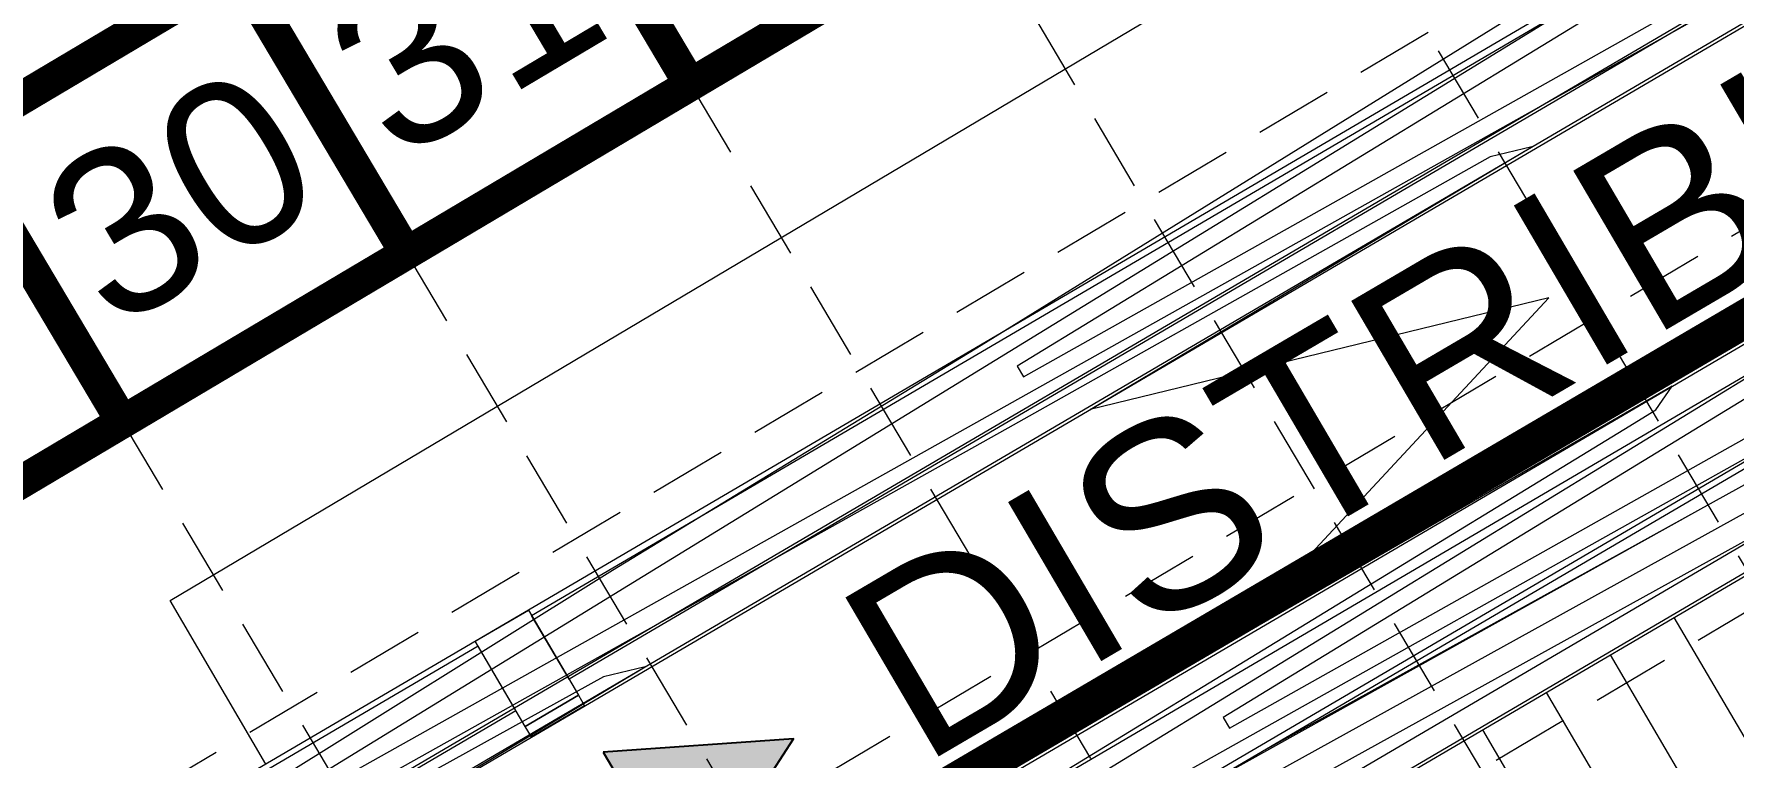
# Model space of a CAD drawing. Header units: inches. Extents: x 2527773 to 2531821, y 6906669 to 6910268.
# Drawn here: x 2529171 to 2529446.7, y 6909234.3 to 6909351.6 of the extents above; entities that cross this region are included whole.
import ezdxf
from ezdxf.enums import TextEntityAlignment as Align

# ---------------------------------------------------------------- set-up
doc = ezdxf.new("R2010")
doc.units = ezdxf.units.IN
doc.header["$MEASUREMENT"] = 0
doc.linetypes.add('DASHED', pattern=[0.2286, 0.1524, -0.0762])
doc.linetypes.add('HIDDEN', pattern=[0.009525, 0.00635, -0.003175])
for name, color, linetype, lineweight in [('50-Stm Txt', 253, 'Continuous', 13), ('CE-GRADE-25128 - CE-GRAD-CONT-MINR-LINE', 40, 'Continuous', 53), ('CE-SITE-25128 - a-paving', 251, 'Continuous', 0), ('CE-SITE-25128 - a-stripes', 251, 'Continuous', 0), ('CE-xutil-25128 - 34-St_ Structs', 253, 'Continuous', 13), ('CE-xutil-25128 - 57-Hatch2', 253, 'Continuous', 13), ('Level 13', 7, 'Continuous', 0), ('ROAD-NAME', 7, 'Continuous', 30)]:
    doc.layers.add(name, color=color, linetype=linetype, lineweight=lineweight)
for name, color, linetype in [('ARROWS', 252, 'Continuous'), ('BASE', 7, 'Continuous'), ('GRID', 254, 'HIDDEN'), ('LIMITS OF DISTURBANCE', 1, 'HIDDEN')]:
    doc.layers.add(name, color=color, linetype=linetype)
doc.styles.get("Standard").update_dxf_attribs({"font": 'ARIAL.TTF'})

# ---------------------------------------------------------------- blocks, each defined once
blk = doc.blocks.new('arrow')
blk.add_lwpolyline([(-67.01, -25.36), (-59.33, -25.42), (-59.57, -56.14), (-51.89, -56.2), (-51.65, -25.48), (-43.97, -25.54), (-55.3, -2.41), (-67.01, -25.36)], close=True)
at = {"color": 254}
for points in [[(-43.97, -25.54), (-67.01, -25.36), (-55.3, -2.41), (-67.01, -25.36)], [(-59.57, -56.14), (-51.89, -56.2), (-59.33, -25.42), (-51.65, -25.48)]]:
    blk.add_solid(points, dxfattribs=at)

msp = doc.modelspace()

# ---------------------------------------------------------------- hatches: boundary and pattern name
at = {"layer": 'CE-xutil-25128 - 34-St_ Structs', "linetype": 'Continuous'}
h = msp.add_hatch(dxfattribs=at)
h.set_pattern_fill('GRAVEL', color=256, style=0)
h.set_pattern_definition([(129.96, (2526820.6, 6909895.4), (150361.5, -182959.5), [1683.7, -334309.2]), (80.494, (2525739.1, 6911186), (-7020.9, -26916.6), [1541.3, -305670.6]), (28.105, (2525993.7, 6912706), (-328138.95, -173140.3), [1582, -408417.7]), (-20.42, (2527389, 6913451.3), (231435.2, -89115), [1564.3, -273661]), (-64.46, (2528855, 6912905.5), (19474.3, -33827.5), [1237, -253531.7]), (250.27, (2529388.3, 6911789.3), (-7020.9, -26916.6), [1533, -305679]), (213.56, (2528870.8, 6910346.3), (-308664.7, -206967.8), [985.1, -409629.8]), (175.85, (2528049.8, 6909801.8), (-139496.4, 7638), [1232.5, -305060]), (96.87, (2526175, 6915833.5), (5432.5, -87660.8), [1948.6, -147530.3]), (70.267, (2525942, 6917768), (-7020.87, -26916.6), [1667.5, -305544.4]), (30.83, (2526505, 6919338), (-7020, -26917), [1086, -37947]), (-14.62, (2527437, 6919894), (19474, -33828), [1332, -26050]), (-52.933, (2528725.6, 6919558), (84917.87, -108393.53), [1952, -312127.5]), (-78.41, (2529902, 6918000), (19474, -33828), [2072, -59936]), (-99.506, (2530318.2, 6915970.8), (-7020.9, -26916.6), [1741.5, -305470.3]), (216.02, (2530030.6, 6914253.2), (-141084.8, -106939.4), [1278.3, -214593]), (170.66, (2528996.7, 6913501.5), (-271972, 42192.6), [1394, -301085.5]), (131.27, (2527621, 6913728), (45969, -40738.5), [1499, -97712.4]), (114.228, (2526632.3, 6914854.6), (90350.4, -196054.3), [1166.4, -391719.5]), (129.963, (2518251.7, 6916094.4), (150361.5, -182959.53), [1683.1, -334309.8]), (80.494, (2517170.6, 6917384.4), (-7020.87, -26916.6), [1541, -305671]), (28.105, (2517425, 6918904.2), (-328138.95, -173140.29), [1582, -408417.6]), (-19.896, (2518820.5, 6919649.5), (257930.3, -96025.84), [1564.4, -300915]), (-65.258, (2520291.6, 6919117), (70876.1, -162226.8), [1246.6, -214624.8]), (250.267, (2520813.3, 6917985), (-7020.87, -26916.6), [1527.8, -305684]), (213.557, (2520297.5, 6916546.8), (-308664.7, -206967.82), [982.3, -409632.6]), (175.846, (2519479, 6916003.8), (-139496.44, 7638), [1229.8, -305062.9]), (129.963, (2515108.7, 6937686.8), (150361.48, -182959.53), [1682.7, -334310.2]), (80.494, (2514028, 6938976.6), (-7020.87, -26916.61), [1541.2, -305670.7]), (28.105, (2514282.5, 6940496.6), (-328138.95, -173140.29), [1581.3, -408418.3]), (-19.896, (2515677.3, 6941241.5), (257930.3, -96025.84), [1564, -300915.5]), (-65.258, (2517148, 6940709.3), (70876.14, -162226.76), [1247.3, -214624]), (250.267, (2517670, 6939576.5), (-7020.87, -26916.61), [1526.9, -305685]), (213.557, (2517154.4, 6938139.3), (-308664.7, -206967.82), [982.1, -409632.8]), (175.846, (2516336, 6937596.4), (-139496.44, 7638), [1229.7, -305063]), (129.963, (2528352.7, 6935989.1), (150361.48, -182959.53), [1009.8, -334983.1]), (80.494, (2527704.1, 6936763), (-7020.87, -26916.61), [925, -306287]), (28.105, (2527856.9, 6937675.3), (-328138.95, -173140.29), [949.7, -409049.9]), (-20.42, (2528694.6, 6938122.7), (231435.18, -89114.92), [937.8, -274287.5]), (-64.464, (2529573.5, 6937795.4), (19474.25, -33827.54), [742, -254026.6]), (250.267, (2529893.4, 6937125.8), (-7020.87, -26916.61), [919.6, -306292.3]), (213.557, (2529582.9, 6936260.2), (-308664.7, -206967.82), [591.4, -410023.5]), (175.846, (2529090, 6935933.4), (-139496.44, 7638), [738.7, -305554]), (129.963, (2529907.4, 6919707), (150361.5, -182959.53), [1683.1, -334309.8]), (80.494, (2528826.3, 6920997), (-7020.87, -26916.6), [1541.6, -305670.2]), (28.105, (2529080.9, 6922517.5), (-328138.95, -173140.29), [1581.6, -408418]), (-19.896, (2530476, 6923262.5), (257930.3, -96025.84), [1564.8, -300914.6]), (-65.258, (2531947.4, 6922730), (70876.1, -162226.8), [1247, -214624.5]), (250.267, (2532469.3, 6921597.6), (-7020.87, -26916.6), [1528, -305683.9]), (213.557, (2531953.4, 6920159.3), (-308664.7, -206967.82), [982.4, -409632.5]), (175.846, (2531134.7, 6919616.3), (-139496.44, 7638), [1229.7, -305063]), (129.963, (2522286.8, 6916148.2), (150361.5, -182959.53), [1683.7, -334309.2]), (80.494, (2521205.4, 6917438.7), (-7020.87, -26916.6), [1541.3, -305670.6]), (28.105, (2521460, 6918958.8), (-328138.95, -173140.3), [1582, -408417.7]), (-20.42, (2522855.3, 6919704), (231435.2, -89114.9), [1564.3, -273661]), (-64.464, (2524321.4, 6919158.3), (19474.25, -33827.5), [1237, -253531.7]), (250.267, (2524854.6, 6918042), (-7020.87, -26916.6), [1533, -305679]), (213.557, (2524337, 6916599.1), (-308664.7, -206967.82), [985.1, -409629.8]), (175.846, (2523516, 6916054.6), (-139496.44, 7638), [1232.6, -305060]), (129.963, (2517935, 6919968), (150361.48, -182959.53), [1683.7, -334309.2]), (80.494, (2516853.6, 6921258.5), (-7020.87, -26916.6), [1540.6, -305671.3]), (28.105, (2517108, 6922777.9), (-328138.95, -173140.29), [1582.3, -408417.2]), (-19.896, (2518503.7, 6923523.3), (257930.3, -96025.84), [1564, -300915.5]), (-65.258, (2519974.3, 6922991), (70876.1, -162226.76), [1246.8, -214624.6]), (250.267, (2520496.1, 6921858.7), (-7020.87, -26916.6), [1528, -305684]), (213.557, (2519980.3, 6920420.5), (-308664.7, -206967.82), [982.3, -409632.5]), (175.846, (2519161.6, 6919877.5), (-139496.44, 7638), [1229.8, -305062.8]), (129.963, (2531113, 6924554.2), (150361.48, -182959.53), [1683.1, -334309.8]), (80.494, (2530032, 6925844.3), (-7020.87, -26916.6), [1541.6, -305670.2]), (28.105, (2530286.5, 6927364.8), (-328138.95, -173140.29), [1581.6, -408418]), (-19.896, (2531681.6, 6928109.8), (257930.3, -96025.84), [1564.8, -300914.6]), (-65.258, (2533153, 6927577.3), (70876.14, -162226.76), [1247, -214624.5]), (250.267, (2533674.9, 6926444.9), (-7020.87, -26916.6), [1528, -305683.9]), (213.557, (2533159, 6925006.6), (-308664.7, -206967.82), [982.4, -409632.5]), (175.846, (2532340.3, 6924463.6), (-139496.44, 7638), [1229.7, -305063]), (40.813, (2524984, 6929287.7), (-74052.83, -66928), [1948.5, -335864.3]), (14.373, (2526458.7, 6930561.3), (-60011.1, -13094.77), [1671.3, -342678.3]), (-25.084, (2528077.7, 6930976.2), (125454.7, -61471.23), [1098.4, -305194.3]), (-71.345, (2529072.4, 6930510.5), (19474.3, -33827.5), [1348, -98468]), (250.267, (2529503.6, 6929233.5), (-7020.87, -26916.6), [1956, -305256]), (226.024, (2528843, 6927392.4), (-40536.85, -46922.3), [2066.7, -221343.4]), (199.49, (2527408, 6925905), (-60011, -13094.8), [1748, -97464]), (165.38, (2525760, 6925322), (19474, -33828), [1197, -26185]), (112.818, (2524602.4, 6925624), (70876.14, -162226.76), [1412.1, -313890]), (75.38, (2524055, 6926926), (19474, -33828), [1485, -26332]), (58.929, (2524429.6, 6928362.8), (-47557.7, -73838.9), [1164.2, -288883]), (96.872, (2520850.3, 6922853.6), (5432.5, -87660.8), [1948, -147531]), (70.267, (2520617.3, 6924787.5), (-7020.87, -26916.6), [1668.1, -305543.8]), (30.83, (2521180, 6926358), (-7020, -26917), [1085, -37947]), (-14.62, (2522112, 6926914), (19474, -33828), [1331, -26050]), (-52.933, (2523400.8, 6926578), (84917.87, -108393.53), [1952, -312127.6]), (-78.41, (2524577, 6925020), (19474, -33827.5), [2072, -59935]), (-99.506, (2524993.5, 6922990.4), (-7020.87, -26916.6), [1741, -305471]), (216.02, (2524706, 6921273.4), (-141084.8, -106939.4), [1279, -214592.5]), (170.657, (2523671.5, 6920521.3), (-271972, 42192.6), [1393.6, -301085.8]), (131.27, (2522296.4, 6920747.5), (45969.4, -40738.5), [1499.6, -97712]), (114.228, (2521307.3, 6921874.5), (90350.39, -196054.3), [1166, -391720]), (7.496, (2531694.7, 6936629.4), (-86506.2, -6183.8), [1948, -145832]), (-19.896, (2533626.2, 6936883.5), (257930.3, -96025.84), [1677.4, -300802]), (-57.343, (2535203.5, 6936312.7), (19474.25, -33827.54), [1093.7, -408905.8]), (255.38, (2535794, 6935392), (-33516, -20006), [1365, -26452]), (216.534, (2535449.3, 6934071.3), (-174600.77, -126945.06), [1971.6, -390914.3]), (192.31, (2533865, 6932898), (-33516, -20006), [2074.5, -59349]), (165.38, (2531838, 6932455), (19474, -33828), [1755, -25627]), (131.272, (2530140, 6932898), (45969.4, -40738.5), [1198, -98014]), (80.494, (2529350.2, 6933798.5), (-7020.87, -26916.61), [1406.1, -305805.8]), (42.107, (2529582.4, 6935185), (-33516, -20005.7), [1503, -98312.7]), (23.695, (2530697.5, 6936193.1), (-160559.04, -73111.84), [1174.6, -312905]), (129.963, (2531083.9, 6928442.3), (150361.48, -182959.53), [1683.3, -334309.6]), (80.494, (2530002.7, 6929732.4), (-7020.87, -26916.6), [1540.9, -305671]), (28.105, (2530257.2, 6931252.1), (-328138.95, -173140.29), [1582.1, -408417.5]), (-19.896, (2531652.7, 6931997.5), (257930.3, -96025.84), [1563.8, -300915.6]), (-65.258, (2533123, 6931465.3), (70876.14, -162226.76), [1247.3, -214624]), (250.267, (2533645.2, 6930332.5), (-7020.87, -26916.6), [1527.5, -305684.4]), (213.557, (2533129.4, 6928894.7), (-308664.7, -206967.82), [982.6, -409632.3]), (175.846, (2532310.6, 6928351.6), (-139496.44, 7638), [1230, -305062.6]), (7.496, (2521465.3, 6915512), (-86506.2, -6183.8), [1948, -145832]), (-19.896, (2523396.8, 6915766.2), (257930.3, -96025.84), [1677.4, -300802]), (-57.343, (2524974.1, 6915195.3), (19474.25, -33827.54), [1093.7, -408905.8]), (255.38, (2525564, 6914274), (-33516, -20006), [1365, -26452]), (216.534, (2525219.8, 6912954), (-174600.8, -126945.06), [1971.6, -390914.3]), (192.31, (2523636, 6911780), (-33516, -20006), [2074, -59349]), (165.38, (2521610, 6911338), (19474, -33828), [1755, -25626]), (131.27, (2519911, 6911781), (45969.4, -40738.5), [1197, -98014.6]), (80.494, (2519121.3, 6912680.9), (-7020.87, -26916.6), [1406.3, -305805.6]), (42.11, (2519353.6, 6914068), (-33516, -20005.7), [1503, -98313]), (23.695, (2520468.7, 6915075.7), (-160559.04, -73111.84), [1174.6, -312905]), (129.963, (2522252.9, 6928730), (150361.48, -182959.53), [1683.3, -334309.6]), (80.494, (2521171.7, 6930020), (-7020.87, -26916.6), [1540.8, -305671]), (28.105, (2521426.2, 6931539.7), (-328138.95, -173140.29), [1581.6, -408418]), (-20.42, (2522821.3, 6932284.8), (231435.18, -89114.92), [1564.1, -273661.2]), (-64.464, (2524287, 6931739), (19474.25, -33827.54), [1237, -253531.8]), (250.267, (2524820.3, 6930623), (-7020.87, -26916.6), [1532.2, -305679.7]), (213.557, (2524303, 6929180.8), (-308664.7, -206967.82), [985.1, -409629.8]), (175.846, (2523482, 6928636.3), (-139496.44, 7638), [1232, -305060.7]), (129.963, (2516057.8, 6913100.8), (150361.5, -182959.53), [1682.7, -334310.2]), (80.494, (2514977, 6914390.6), (-7020.87, -26916.6), [1541.2, -305670.7]), (28.105, (2515231.5, 6915910.6), (-328138.95, -173140.29), [1581.3, -408418.3]), (-19.896, (2516626.4, 6916655.5), (257930.3, -96025.84), [1564.6, -300914.8]), (-65.258, (2518097.6, 6916123), (70876.1, -162226.8), [1246.8, -214624.7]), (250.267, (2518619.4, 6914990.7), (-7020.87, -26916.6), [1528, -305684]), (213.557, (2518103.6, 6913552.5), (-308664.7, -206967.82), [982.3, -409632.6]), (175.846, (2517285, 6913009.5), (-139496.44, 7638), [1229.7, -305063]), (129.963, (2511499.4, 6914569.6), (150361.48, -182959.53), [1683.7, -334309.2]), (80.494, (2510418, 6915860.1), (-7020.87, -26916.6), [1540.6, -305671.3]), (28.105, (2510672.4, 6917379.5), (-328138.95, -173140.29), [1582.4, -408417.2]), (-19.896, (2512068.2, 6918125), (257930.3, -96025.84), [1564, -300915.5]), (-65.258, (2513538.7, 6917592.8), (70876.14, -162226.76), [1246.8, -214624.6]), (250.267, (2514060.6, 6916460.4), (-7020.87, -26916.6), [1528, -305684]), (213.557, (2513544.7, 6915022.2), (-308664.7, -206967.82), [982.4, -409632.5]), (175.846, (2512726, 6914479.2), (-139496.44, 7638), [1229.8, -305062.8]), (7.496, (2517262, 6933737.4), (-86506.2, -6183.8), [1948, -145832.3]), (-19.896, (2519193, 6933991.5), (257930.3, -96025.84), [1677.7, -300801.7]), (-57.343, (2520770.6, 6933420.6), (19474.25, -33827.54), [1094.1, -408905.5]), (255.38, (2521360, 6932500), (-33516, -20006), [1365, -26452]), (216.534, (2521016.5, 6931178.5), (-174600.77, -126945.06), [1971.2, -390914.7]), (192.31, (2519433, 6930005), (-33516, -20006), [2075, -59348]), (165.38, (2517405, 6929563), (19474, -33828), [1755, -25627]), (131.272, (2515707, 6930005.6), (45969.4, -40738.5), [1198, -98014]), (80.494, (2514917, 6930905.8), (-7020.87, -26916.61), [1406.1, -305805.8]), (42.107, (2515149, 6932293), (-33516, -20005.7), [1503, -98312.7]), (23.695, (2516264.4, 6933300.5), (-160559.04, -73111.84), [1174.6, -312905]), (129.963, (2509271, 6928442.8), (150361.48, -182959.53), [1683.3, -334309.6]), (80.494, (2508189.8, 6929733), (-7020.87, -26916.61), [1540.8, -305671]), (28.105, (2508444.2, 6931252.7), (-328138.95, -173140.29), [1582.1, -408417.5]), (-19.896, (2509839.8, 6931998), (257930.3, -96025.84), [1563.7, -300915.7]), (-65.258, (2511310.2, 6931466), (70876.14, -162226.76), [1246.7, -214624.7]), (250.267, (2511832, 6930333.6), (-7020.87, -26916.61), [1527.8, -305684]), (213.557, (2511316.1, 6928895.4), (-308664.7, -206967.82), [981.8, -409633]), (175.846, (2510498, 6928352.7), (-139496.44, 7638), [1230.2, -305062.5]), (7.496, (2512352.7, 6922865), (-86506.2, -6183.8), [1948, -145832]), (-19.896, (2514284.2, 6923119), (257930.3, -96025.84), [1677.4, -300802]), (-57.343, (2515861.5, 6922548.2), (19474.25, -33827.54), [1094.3, -408905.3]), (255.38, (2516452, 6921627), (-33516, -20006), [1364, -26453]), (216.534, (2516107.6, 6920306.7), (-174600.77, -126945.06), [1970.8, -390915]), (192.31, (2514524, 6919133), (-33516, -20006), [2075, -59348]), (165.38, (2512497, 6918690), (19474, -33828), [1755, -25626]), (131.272, (2510798, 6919134), (45969.4, -40738.5), [1197, -98015]), (80.494, (2510008.8, 6920033.8), (-7020.87, -26916.6), [1406.2, -305805.7]), (42.107, (2510241, 6921421), (-33516, -20005.7), [1503, -98312.7]), (23.695, (2511356.2, 6922428.5), (-160559.04, -73111.84), [1174.6, -312905]), (7.496, (2519560.3, 6939069), (-86506.2, -6183.84), [1948, -145832.3]), (-19.896, (2521491.5, 6939323.1), (257930.3, -96025.84), [1677.7, -300801.7]), (-57.343, (2523069, 6938752.2), (19474.25, -33827.54), [1093.7, -408906]), (255.38, (2523660, 6937831), (-33516, -20006), [1365, -26453]), (216.534, (2523314.7, 6936511), (-174600.77, -126945.06), [1971.5, -390914.3]), (192.31, (2521730, 6935337), (-33516, -20005.7), [2074.4, -59349]), (165.38, (2519704, 6934895), (19474, -33828), [1755, -25627]), (131.272, (2518006, 6935338), (45969.4, -40738.5), [1198, -98014]), (80.494, (2517215.8, 6936238.2), (-7020.87, -26916.61), [1405.4, -305806.5]), (42.107, (2517448, 6937624), (-33516, -20005.7), [1503.6, -98312]), (23.695, (2518563.3, 6938632.4), (-160559.04, -73111.84), [1174.4, -312905]), (96.872, (2505380.4, 6918536.4), (5432.5, -87660.8), [1948, -147531]), (70.267, (2505147.3, 6920470.3), (-7020.87, -26916.61), [1668, -305543.8]), (33.557, (2505710.5, 6922040.4), (-308664.7, -206967.82), [1084.9, -409530]), (-14.62, (2506615, 6922640), (19474, -33828), [1369, -26012]), (-53.72, (2507939.6, 6922294.5), (19474.25, -33827.5), [1974, -174447.7]), (-78.414, (2509108, 6920703), (19474, -33827.5), [2072, -59936]), (-99.506, (2509523.6, 6918673.8), (-7020.87, -26916.6), [1741.6, -305470.3]), (216.02, (2509236, 6916956), (-141084.8, -106939.4), [1278.8, -214592.6]), (170.657, (2508201.6, 6916204), (-271972.02, 42192.62), [1393.6, -301085.8]), (131.272, (2506826.5, 6916430), (45969.4, -40738.5), [1500, -97711.6]), (114.228, (2505837, 6917557.8), (90350.39, -196054.3), [1166.3, -391719.5]), (129.963, (2512957, 6932778.3), (150361.48, -182959.53), [1683.3, -334309.6]), (80.494, (2511876, 6934068.5), (-7020.87, -26916.61), [1540.8, -305671]), (28.105, (2512130.3, 6935588.1), (-328138.95, -173140.29), [1581.6, -408418]), (-20.42, (2513525.5, 6936333.2), (231435.18, -89114.92), [1564.1, -273661.2]), (-64.464, (2514991.3, 6935787.5), (19474.25, -33827.54), [1237, -253531.8]), (250.267, (2515524.5, 6934671.4), (-7020.87, -26916.61), [1532.2, -305679.7]), (213.557, (2515007.2, 6933229.2), (-308664.7, -206967.82), [985.1, -409629.8]), (175.846, (2514186.3, 6932684.7), (-139496.44, 7638), [1232.6, -305060]), (96.872, (2511434, 6925802.5), (5432.5, -87660.8), [1948, -147531]), (70.267, (2511201, 6927736.4), (-7020.87, -26916.61), [1668.1, -305543.8]), (30.83, (2511764, 6929307), (-7021, -26917), [1085, -37947]), (-14.62, (2512696, 6929863), (19474, -33828), [1331, -26050]), (-52.933, (2513984.5, 6929526.8), (84917.87, -108393.53), [1952, -312127.6]), (-78.414, (2515161, 6927969), (19474, -33827.5), [2072, -59935]), (-99.506, (2515577.2, 6925939.2), (-7020.87, -26916.6), [1741, -305471]), (216.02, (2515289.7, 6924222.2), (-141084.8, -106939.4), [1279, -214592.5]), (170.657, (2514255.3, 6923470), (-271972.02, 42192.62), [1393.6, -301085.8]), (131.272, (2512880, 6923696), (45969.4, -40738.5), [1499.6, -97712]), (114.228, (2511891, 6924823.4), (90350.39, -196054.3), [1166.5, -391719.4]), (129.963, (2506657.3, 6924130.7), (150361.48, -182959.53), [1683.7, -334309.2]), (80.494, (2505576, 6925421.2), (-7020.87, -26916.61), [1540.6, -305671.3]), (28.105, (2505830.3, 6926940.7), (-328138.95, -173140.29), [1582.3, -408417.2]), (-19.896, (2507226, 6927686), (257930.3, -96025.84), [1564, -300915.5]), (-65.258, (2508696.6, 6927154), (70876.14, -162226.76), [1246.8, -214624.6]), (250.267, (2509218.5, 6926021.5), (-7020.87, -26916.61), [1528, -305684]), (213.557, (2508702.6, 6924583.2), (-308664.7, -206967.82), [982.3, -409632.5]), (175.846, (2507884, 6924040.2), (-139496.44, 7638), [1229.8, -305062.8]), (129.963, (2508738, 6932937.5), (150361.48, -182959.53), [1683.3, -334309.6]), (80.494, (2507656.8, 6934227.7), (-7020.87, -26916.61), [1540.8, -305671]), (28.105, (2507911.2, 6935747.4), (-328138.95, -173140.29), [1581.6, -408418]), (-20.42, (2509306.4, 6936492.4), (231435.18, -89114.92), [1564.1, -273661.2]), (-64.464, (2510772.2, 6935946.7), (19474.25, -33827.54), [1237, -253531.8]), (250.267, (2511305.4, 6934830.6), (-7020.87, -26916.61), [1532.2, -305679.7]), (213.557, (2510788, 6933388.4), (-308664.7, -206967.82), [985.6, -409629.2]), (175.846, (2509966.7, 6932843.6), (-139496.44, 7638), [1232.2, -305060.4]), (129.963, (2503721, 6916376.8), (150361.48, -182959.53), [1010.4, -334982.6]), (80.494, (2503072.1, 6917151.2), (-7020.87, -26916.61), [924.5, -306287.3]), (28.105, (2503224.8, 6918063), (-328138.95, -173140.29), [949, -409050.6]), (-19.896, (2504062, 6918510), (257930.3, -96025.84), [938.7, -301540.7]), (-65.258, (2504944.6, 6918190.6), (70876.14, -162226.76), [748.3, -215123.2]), (250.267, (2505257.8, 6917511), (-7020.87, -26916.61), [916.7, -306295.2]), (213.557, (2504948.3, 6916648.2), (-308664.7, -206967.82), [589.5, -410025.4]), (175.846, (2504457, 6916322.3), (-139496.44, 7638), [737.9, -305554.8]), (129.963, (2509276.7, 6922445.3), (150361.48, -182959.53), [1009.8, -334983.1]), (80.494, (2508628.2, 6923219.2), (-7020.87, -26916.61), [925, -306287]), (28.105, (2508781, 6924131.4), (-328138.95, -173140.29), [949.7, -409049.9]), (-20.42, (2509618.6, 6924578.8), (231435.18, -89114.92), [937.8, -274287.5]), (-64.464, (2510497.5, 6924251.6), (19474.25, -33827.54), [742, -254026.6]), (250.267, (2510817.4, 6923582), (-7020.87, -26916.6), [919.6, -306292.3]), (213.557, (2510507, 6922716.4), (-308664.7, -206967.82), [591.4, -410023.5]), (175.846, (2510014, 6922389.5), (-139496.44, 7638), [738.7, -305554]), (129.963, (2515119.6, 6916952.7), (150361.48, -182959.53), [1009.8, -334983.1]), (80.494, (2514471, 6917726.7), (-7020.87, -26916.6), [925, -306287]), (28.105, (2514623.8, 6918638.9), (-328138.95, -173140.29), [949.7, -409049.9]), (-20.42, (2515461.5, 6919086.3), (231435.18, -89114.9), [937.8, -274287.5]), (-64.464, (2516340.4, 6918759), (19474.25, -33827.54), [742, -254026.6]), (250.267, (2516660.3, 6918089.5), (-7020.87, -26916.6), [919.6, -306292.3]), (213.557, (2516349.8, 6917223.9), (-308664.7, -206967.82), [591.4, -410023.5]), (175.846, (2515857, 6916897), (-139496.44, 7638), [738.7, -305554]), (129.963, (2526420, 6920999), (150361.5, -182959.53), [1683.3, -334309.6]), (80.494, (2525338.7, 6922289.2), (-7020.87, -26916.6), [1540.8, -305671]), (28.105, (2525593.2, 6923808.8), (-328138.95, -173140.29), [1581.6, -408418]), (-20.42, (2526988.3, 6924554), (231435.2, -89114.9), [1564.1, -273661.2]), (-64.464, (2528454.2, 6924008.2), (19474.25, -33827.54), [1237, -253531.8]), (250.267, (2528987.4, 6922892), (-7020.87, -26916.6), [1532.2, -305679.7]), (213.557, (2528470, 6921450), (-308664.7, -206967.82), [985.1, -409629.8]), (175.846, (2527649.1, 6920905.4), (-139496.44, 7638), [1232.6, -305060]), (129.963, (2528249.5, 6924199.2), (150361.48, -182959.53), [1010.4, -334982.6]), (80.494, (2527600.6, 6924973.6), (-7020.87, -26916.6), [924.5, -306287.3]), (28.105, (2527753.3, 6925885.5), (-328138.95, -173140.29), [949, -409050.6]), (-19.896, (2528590.4, 6926332.5), (257930.3, -96025.84), [938.7, -301540.7]), (-65.258, (2529473, 6926013), (70876.1, -162226.76), [748.3, -215123]), (250.267, (2529786.2, 6925333.5), (-7020.87, -26916.6), [916.7, -306295.2]), (213.557, (2529476.7, 6924470.6), (-308664.7, -206967.82), [589.5, -410025.4]), (175.846, (2528985.5, 6924144.8), (-139496.44, 7638), [737.9, -305554.8]), (96.872, (2523621.6, 6933951.5), (5432.5, -87660.8), [1948, -147531]), (70.267, (2523388.6, 6935885.4), (-7020.87, -26916.61), [1668, -305543.8]), (33.557, (2523951.8, 6937455.5), (-308664.7, -206967.82), [1084.9, -409530]), (-14.62, (2524856, 6938055), (19474, -33828), [1369, -26012]), (-53.72, (2526180.8, 6937709.6), (19474.25, -33827.54), [1974, -174447.7]), (-78.414, (2527349, 6936118), (19474, -33827.5), [2072, -59936]), (-99.506, (2527764.8, 6934088.9), (-7020.87, -26916.61), [1741.6, -305470.3]), (216.02, (2527477.2, 6932371.2), (-141084.8, -106939.37), [1278.8, -214592.6]), (170.657, (2526442.9, 6931619.2), (-271972.02, 42192.62), [1393.6, -301085.8]), (131.272, (2525068, 6931845.4), (45969.4, -40738.5), [1500, -97711.6]), (114.228, (2524078.2, 6932972.9), (90350.39, -196054.3), [1166.3, -391719.5]), (40.813, (2516664, 6927820), (-74052.83, -66928), [1948.5, -335864.3]), (14.373, (2518138.9, 6929093.6), (-60011.1, -13094.77), [1671.3, -342678.3]), (-25.084, (2519758, 6929508.5), (125454.7, -61471.23), [1098.4, -305194.3]), (-71.345, (2520753, 6929043), (19474.3, -33827.5), [1348, -98468]), (250.267, (2521183.8, 6927765.9), (-7020.87, -26916.6), [1956, -305256]), (226.024, (2520523.4, 6925924.7), (-40536.85, -46922.3), [2066.7, -221343.4]), (199.49, (2519088, 6924437.5), (-60011, -13094.8), [1748, -97464]), (165.38, (2517440, 6923854), (19474, -33828), [1197, -26185]), (112.818, (2516282.6, 6924156.4), (70876.14, -162226.76), [1412.1, -313890]), (75.38, (2515735, 6925458), (19474, -33828), [1485, -26332]), (58.929, (2516109.8, 6926895.1), (-47557.7, -73838.92), [1164.2, -288883])])
h.paths.add_polyline_path([(2529242.61, 6909253.18), (2529251.23, 6909258.24), (2529259.33, 6909244.44), (2529250.7, 6909239.38)])

# ---------------------------------------------------------------- linework, layer by layer
at = {"color": 35, "lineweight": 0}
for p, q in [((2529193.11, 6909259.77), (2529459.62, 6909418.08)), ((2529544.52, 6909412.4), (2529212.69, 6909226.37)), ((2529405.29, 6909337.52), (2529518.25, 6909401.04)), ((2529324.63, 6909301.2), (2529466.65, 6909389.14)), ((2529466.43, 6909380.77), (2529330.5, 6909297.76)), ((2529245.06, 6909171.16), (2529575.75, 6909373.73)), ((2529211.68, 6909228.1), (2529437.07, 6909366.36)), ((2529331.51, 6909296.03), (2529405.29, 6909337.52)), ((2529364.89, 6909239.09), (2529543.48, 6909339.52)), ((2529342.32, 6909290.78), (2529413.95, 6909333.35)), ((2529413.95, 6909333.35), (2529407.19, 6909331.71)), ((2529407.19, 6909331.71), (2529383.92, 6909318.62)), ((2529494.83, 6909320.79), (2529363.88, 6909240.82)), ((2529383.92, 6909318.62), (2529328.97, 6909287.72)), ((2529504.5, 6909314.16), (2529247.62, 6909170.27)), ((2529416.71, 6909308.88), (2529342.32, 6909290.78)), ((2529364.57, 6909252.82), (2529416.71, 6909308.88)), ((2529264.84, 6909264.69), (2529324.63, 6909301.2)), ((2529330.5, 6909297.76), (2529331.51, 6909296.03)), ((2529436.71, 6909294.53), (2529364.57, 6909252.82)), ((2529434.02, 6909290.68), (2529436.71, 6909294.53)), ((2529428.84, 6909287.52), (2529434.02, 6909290.68)), ((2529328.97, 6909287.72), (2529223.48, 6909228.74)), ((2529311.52, 6909215.87), (2529428.84, 6909287.52)), ((2529440.82, 6909274.34), (2529249.14, 6909167.68)), ((2529203.53, 6909226.44), (2529264.84, 6909264.69)), ((2529208.64, 6909233.28), (2529193.11, 6909259.77)), ((2529220.38, 6909219.29), (2529270.17, 6909249.06)), ((2529270.17, 6909249.06), (2529263.41, 6909247.42)), ((2529263.41, 6909247.42), (2529221.44, 6909224.26)), ((2529363.88, 6909240.82), (2529364.89, 6909239.09))]:
    msp.add_line(p, q, dxfattribs=at)
at = {"layer": '50-Stm Txt', "linetype": 'Continuous', "lineweight": 0, "ltscale": 200}
msp.add_line((2528996.21, 6909094.24), (2530436.74, 6909938.75), dxfattribs=at)
at = {"layer": 'BASE', "const_width": 5.36}
for points in [[(2528870.47, 6906672.72), (2531817.24, 6908422.65), (2530723.54, 6910264.38), (2527776.77, 6908514.46)], [(2528889.08, 6906746.04), (2531744.04, 6908441.33), (2530704.89, 6910191.06), (2527850.59, 6908496.12)]]:
    msp.add_lwpolyline(points, close=True, dxfattribs=at)
for points in [[(2529277.5, 6909343.38), (2529250.15, 6909389.42)], [(2529231.45, 6909316.03), (2529204.11, 6909362.08)], [(2529185.41, 6909288.69), (2529158.07, 6909334.73)]]:
    msp.add_lwpolyline(points, dxfattribs=at)
at = {"layer": 'CE-GRADE-25128 - CE-GRAD-CONT-MINR-LINE', "color": 35, "linetype": 'Continuous', "lineweight": 0}
msp.add_line((2529462.13, 6909276.98), (2529136.32, 6909085.97), dxfattribs=at)
at = {"layer": 'CE-GRADE-25128 - CE-GRAD-CONT-MINR-LINE', "color": 35, "linetype": 'Continuous', "lineweight": 0, "flags": 128}
for points in [[(2529750.55, 6909446.06), (2529697.19, 6909416.41), (2529649.77, 6909390.06), (2529616.24, 6909371.43), (2529577.28, 6909349.78), (2529440.82, 6909274.34), (2529370.15, 6909235.26)], [(2529752.53, 6909442.59), (2529579.22, 6909346.28), (2529372.09, 6909231.76)], [(2529462.13, 6909276.98), (2529374.02, 6909228.26)]]:
    msp.add_lwpolyline(points, dxfattribs=at)
at = {"layer": 'CE-SITE-25128 - a-paving', "lineweight": 0, "ltscale": 0.273403}
for p, q in [((2528248.91, 6908650.35), (2530297.74, 6909851.47)), ((2528249.16, 6908649.92), (2530297.99, 6909851.04)), ((2530321.07, 6909813.5), (2528271.64, 6908612.09)), ((2530321.32, 6909813.07), (2528271.9, 6908611.66)), ((2529140.02, 6909083.5), (2529895.29, 6909526.28)), ((2529140.7, 6909083.32), (2529895.11, 6909525.6))]:
    msp.add_line(p, q, dxfattribs=at)
at = {"layer": 'CE-SITE-25128 - a-stripes', "lineweight": 0, "ltscale": 0.273403}
for p, q in [((2529464.85, 6909209.59), (2529437.04, 6909257.04)), ((2529454.5, 6909203.52), (2529426.68, 6909250.97)), ((2529444.15, 6909197.46), (2529416.33, 6909244.9)), ((2529433.79, 6909191.39), (2529405.98, 6909238.83))]:
    msp.add_line(p, q, dxfattribs=at)
at = {"layer": 'CE-xutil-25128 - 34-St_ Structs', "linetype": 'Continuous', "lineweight": 0, "flags": 128}
for points in [[(2529242.61, 6909253.18), (2529251.23, 6909258.24), (2529259.33, 6909244.44), (2529250.7, 6909239.38)], [(2529250.7, 6909239.38), (2529259.33, 6909244.44), (2529260.34, 6909242.71), (2529251.71, 6909237.66)]]:
    msp.add_lwpolyline(points, close=True, dxfattribs=at)
at = {"layer": 'CE-xutil-25128 - 57-Hatch2', "linetype": 'Continuous', "lineweight": 0, "flags": 128}
for points in [[(2529501.92, 6909404.05), (2529507.99, 6909393.69), (2529257.81, 6909247.03), (2529251.74, 6909257.38)], [(2529535.3, 6909347.11), (2529541.37, 6909336.76), (2529291.19, 6909190.09), (2529285.12, 6909200.44)], [(2529249.18, 6909241.97), (2529243.08, 6909252.38), (2528992.9, 6909105.71), (2528999, 6909095.3)]]:
    msp.add_lwpolyline(points, close=True, dxfattribs=at)
at = {"layer": 'GRID', "color": 252, "linetype": 'HIDDEN', "lineweight": 0, "ltscale": 2000}
for p, q in [((2527879.28, 6908450.57), (2530733.97, 6910145.81)), ((2527906.62, 6908404.53), (2530761.31, 6910099.76)), ((2527933.97, 6908358.48), (2530788.65, 6910053.72)), ((2529369.58, 6909398.06), (2530326.69, 6907786.34)), ((2529323.54, 6909370.72), (2530280.65, 6907759)), ((2529277.5, 6909343.38), (2530234.61, 6907731.66)), ((2529231.45, 6909316.03), (2530188.56, 6907704.31)), ((2529185.41, 6909288.69), (2530142.52, 6907676.97))]:
    msp.add_line(p, q, dxfattribs=at)
at = {"layer": 'Level 13', "color": 7, "linetype": 'Continuous', "lineweight": 0}
for p, q in [((2530282.08, 6909862.57), (2528239.97, 6908665.39)), ((2530323.15, 6909793.92), (2528345.54, 6908634.55))]:
    msp.add_line(p, q, dxfattribs=at)
at = {"layer": 'LIMITS OF DISTURBANCE', "linetype": 'DASHED', "lineweight": 0, "ltscale": 200, "const_width": 6}
msp.add_lwpolyline([(2528332.36, 6908651.37), (2528888.03, 6907674.77), (2529627.31, 6908111.38), (2529767.82, 6907853.31), (2529803.13, 6907790.91), (2529843.97, 6907738.74), (2529892.79, 6907769.68), (2529843.96, 6907815.74), (2529662.39, 6908147.63), (2529567.23, 6908242.62), (2530796.16, 6908963.31), (2530836.37, 6908955.22), (2530841.61, 6908987.33), (2530829.91, 6909020.6), (2530361.77, 6909809.42, 0.353669), (2530319.01, 6909816.02), (2528338.87, 6908654.84)], format="xyb", close=True, dxfattribs=at)

# ---------------------------------------------------------------- block references
at = {"layer": 'ARROWS', "linetype": 'Continuous', "lineweight": 0, "xscale": 1.199999999810714, "yscale": 1.200000000186265, "zscale": 1.2, "rotation": 301.0587485007412}
msp.add_blockref('arrow', (2529330.92, 6909182.02), dxfattribs=at)

# ---------------------------------------------------------------- texts
at = {"layer": 'BASE'}
for s, p in [('31', (2529240.8, 6909352.73)), ('30', (2529194.76, 6909325.38))]:
    msp.add_text(s, height=26.775, rotation=30.7037, dxfattribs=at).set_placement(p, align=Align.MIDDLE_CENTER)
at = {"layer": 'ROAD-NAME', "lineweight": 0}
msp.add_text('DISTRIBUTION  DRIVE', height=29.88, rotation=30.3815, dxfattribs=at).set_placement((2529299.68, 6909258.55), align=Align.TOP_LEFT)

doc.saveas('drawing.dxf')
